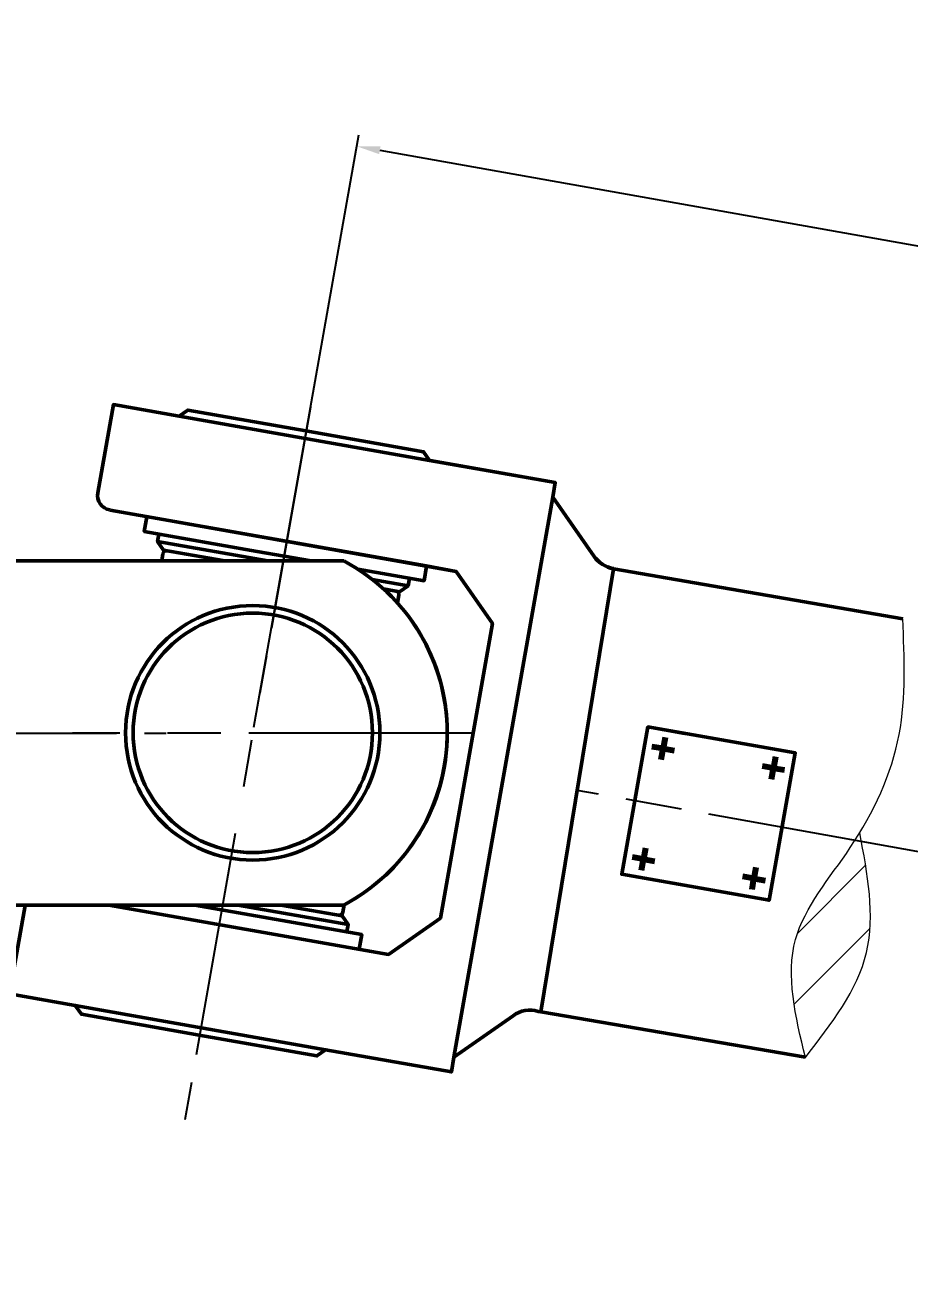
# Model space of a CAD drawing. Header units: millimetres. Extents: x 170 to 1359, y 181 to 1022.
# Drawn here: x 878.5 to 973.1, y 745.7 to 878.8 of the extents above; entities that cross this region are included whole.
import ezdxf

# ---------------------------------------------------------------- set-up
doc = ezdxf.new("R2010")
doc.units = ezdxf.units.MM
doc.linetypes.add('ACAD_ISO08W100', pattern=[36, 24, -3, 6, -3])
doc.layers.get('Defpoints').update_dxf_attribs({"lineweight": 35})
for name, color, linetype, lineweight in [('中心线', 1, 'ACAD_ISO08W100', 35), ('剖面线', 6, 'Continuous', 35), ('尺寸', 4, 'Continuous', 25), ('粗实线', 7, 'Continuous', 50), ('细实线', 7, 'Continuous', 20)]:
    doc.layers.add(name, color=color, linetype=linetype, lineweight=lineweight)
doc.layers.add('尺寸标注', color=4, linetype='Continuous')
doc.styles.get("Standard").update_dxf_attribs({"font": 'arial.ttf'})
doc.styles.add('工程字-35', font='gbeitc.shx', dxfattribs={"height": 3.5, "bigfont": 'gbcbig.shx'})
doc.dimstyles.new('ISO-25', dxfattribs={"dimtxt": 2.5, "dimasz": 2.5, "dimexe": 1.25, "dimexo": 0.625, "dimtad": 1, "dimtxsty": 'Standard', "dimcen": 2.5, "dimadec": 0, "dimazin": 0, "dimtfac": 1, "dimtmove": 0, "dimatfit": 3, "dimfxl": 1, "dimarcsym": 0})

# ---------------------------------------------------------------- blocks, each defined once
blk = doc.blocks.new('*D15')
at = {"layer": 'Defpoints', "color": 0, "transparency": 16777216}
for p in [(1215.96, 812.25), (902.89, 803.11), (1204.83, 749.53)]:
    blk.add_point(p, dxfattribs=at)
at = {"layer": '尺寸', "color": 0, "lineweight": -2, "transparency": 16777216}
for p, q in [((903, 803.72), (914.24, 867.06)), ((916.48, 865.39), (1213.5, 812.68)), ((1204.94, 750.15), (1216.18, 813.48))]:
    blk.add_line(p, q, dxfattribs=at)
at = {"layer": '尺寸', "color": 0, "transparency": 16777216}
for points in [[(916.56, 865.8), (916.41, 864.98), (914.02, 865.82)], [(1213.57, 813.09), (1213.43, 812.27), (1215.96, 812.25)]]:
    blk.add_solid(points, dxfattribs=at)
at = {"layer": '尺寸', "color": 0, "lineweight": 20, "transparency": 16777216, "insert": (1065.32, 840.88), "char_height": 2.5, "attachment_point": 5, "rotation": 349.9377}
blk.add_mtext('{\\Fgbeitc,gbcbig|c134;886}', dxfattribs=at)
blk = doc.blocks.new('*D20')
at = {"layer": 'Defpoints', "color": 0, "transparency": 16777216}
for p in [(1244.78, 973.48), (280.07, 859.57), (1244.78, 748.52)]:
    blk.add_point(p, dxfattribs=at)
at = {"layer": '尺寸标注', "color": 0, "lineweight": -2, "transparency": 16777216}
for p, q in [((280.07, 860.19), (280.07, 974.73)), ((1244.78, 749.15), (1244.78, 974.73)), ((282.57, 973.48), (1242.28, 973.48))]:
    blk.add_line(p, q, dxfattribs=at)
at = {"layer": '尺寸标注', "color": 0, "transparency": 16777216}
for points in [[(282.57, 973.9), (282.57, 973.06), (280.07, 973.48)], [(1242.28, 973.9), (1242.28, 973.06), (1244.78, 973.48)]]:
    blk.add_solid(points, dxfattribs=at)
at = {"layer": '尺寸标注', "color": 0, "lineweight": 20, "transparency": 16777216, "insert": (762.42, 975.86), "char_height": 3.5, "attachment_point": 5, "style": '工程字-35'}
blk.add_mtext('2105', dxfattribs=at)

msp = doc.modelspace()

# ---------------------------------------------------------------- hatches: boundary and pattern name
at = {"layer": '剖面线', "lineweight": 20}
h = msp.add_hatch(dxfattribs=at)
h.set_pattern_fill('ANSI31', color=256, scale=1.6)
h.set_pattern_definition([(45, (-3835.6167, -652.921), (-3.5921024, 3.5921024), [])])
edge = h.paths.add_edge_path()
edge.add_spline(control_points=[(962.009, 768.402), (964.8, 771.997), (970.175, 778.92), (968.758, 787.473), (967.981, 791.607)], knot_values=[0, 0, 0, 0, 8.1212735, 15.6361607, 15.6361607, 15.6361607, 15.6361607], degree=3, periodic=0)
edge.add_line((967.981, 791.607), (967.391, 791.713))
edge.add_spline(control_points=[(967.391, 791.713), (967.203, 791.417), (964.854, 787.831), (958.942, 781.11), (960.952, 772.779), (962.009, 768.402)], knot_values=[0, 0, 0, 0, 0.6374454, 7.7809121, 15.6910305, 15.6910305, 15.6910305, 15.6910305], degree=3, periodic=0)

# ---------------------------------------------------------------- linework, layer by layer
at = {"layer": '中心线', "lineweight": 25}
for points in [[(909.062, 837.926), (903.658, 807.335)], [(864.299, 803.081), (893.635, 803.081)], [(888.667, 803.081), (883.595, 803.081)], [(926.475, 803.081), (893.757, 803.081)], [(902.769, 802.332), (901.897, 797.329)], [(1223.353, 745.663), (937.598, 796.957)], [(901.008, 792.327), (895.622, 761.735)]]:
    msp.add_lwpolyline(points, dxfattribs=at)
at = {"layer": '粗实线', "lineweight": 50}
for points in [[(887.988, 838.205), (886.314, 828.757), (887.988, 838.205), (895.012, 836.967), (895.953, 837.612), (908.556, 835.399), (921.159, 833.167), (921.804, 832.243), (895.012, 836.967)], [(912.617, 821.489), (871.707, 821.489), (871.707, 822.604), (874.356, 822.604), (874.356, 833.969), (871.707, 833.969), (871.707, 822.604)], [(935.26, 829.873), (921.804, 832.243)], [(939.409, 821.977), (934.981, 828.304), (935.26, 829.873), (921.856, 832.243)], [(934.981, 828.304), (924.418, 768.429)], [(887.621, 826.91), (921.438, 820.948), (924.645, 820.373), (928.532, 814.813), (925.76, 799.055), (922.971, 783.297), (917.411, 779.41), (887.482, 784.692)], [(891.561, 826.212), (891.282, 824.644), (903.362, 822.5), (909.131, 821.489)], [(894.698, 825.655), (924.645, 820.373)], [(892.851, 824.365), (892.711, 823.563), (904.512, 821.489)], [(892.711, 823.563), (893.356, 822.639), (899.91, 821.489)], [(893.287, 822.256), (893.165, 821.489)], [(914.117, 820.6), (921.211, 819.362), (921.49, 820.931)], [(972.424, 815.302), (941.501, 820.638), (933.695, 773.276), (933.431, 773.313)], [(919.642, 819.641), (919.503, 818.839), (915.667, 819.516)], [(919.503, 818.839), (918.579, 818.194), (916.885, 818.491)], [(918.509, 817.811), (918.37, 817.009)], [(949.103, 803.04), (945.163, 803.737), (960.921, 800.966), (958.132, 785.208), (942.374, 787.98), (945.163, 803.737)], [(912.617, 784.692), (871.707, 784.692)], [(883.909, 773.954), (910.683, 769.231), (909.759, 768.568), (897.156, 770.799), (884.554, 773.013), (883.909, 773.954), (876.867, 775.192), (878.54, 784.64)], [(896.686, 784.692), (914.552, 781.537), (914.273, 779.968)], [(912.966, 781.816), (913.106, 782.6), (901.305, 784.692)], [(913.106, 782.6), (912.461, 783.541), (905.907, 784.692)], [(912.53, 783.925), (912.668, 784.719)], [(930.746, 772.856), (924.418, 768.429), (924.139, 766.86), (910.683, 769.231)], [(962.036, 768.437), (933.695, 773.276)]]:
    msp.add_lwpolyline(points, dxfattribs=at)
msp.add_lwpolyline([(912.617, 821.489, -0.6021747), (912.617, 784.692, 0.4558387), (919.724, 815.336)], format="xyb", dxfattribs=at)
at = {"layer": '粗实线', "lineweight": 80}
for points in [[(946.575, 800.251), (946.784, 801.419), (945.599, 801.628)], [(946.994, 802.604), (946.784, 801.419), (947.97, 801.21)], [(958.812, 800.53), (958.603, 799.345), (957.417, 799.554)], [(958.393, 798.159), (958.603, 799.345), (959.788, 799.136)], [(944.902, 790.786), (944.693, 789.601), (943.507, 789.81)], [(944.483, 788.433), (944.693, 789.601), (945.878, 789.392)], [(956.72, 788.712), (956.511, 787.527), (957.696, 787.317)], [(956.302, 786.341), (956.511, 787.527), (955.326, 787.736)]]:
    msp.add_lwpolyline(points, dxfattribs=at)
at = {"layer": '粗实线', "lineweight": 50}
for radius in [13.605, 12.803]:
    msp.add_circle((902.893, 803.109), radius, dxfattribs=at)
for centre, radius, start, end in [((887.884, 828.507), 1.595, 170.00244, 260.00241), ((893.669, 822.19), 0.389, 79.46451, 170.22541), ((942.009, 823.835), 3.199, 215.00245, 260.00245), ((942.029, 823.811), 3.199, 215.00245, 260.00245), ((918.127, 817.879), 0.388, 349.74283, 80.62881), ((880.089, 784.388), 1.592, 168.25375, 170.00374), ((912.147, 783.991), 0.389, 259.46451, 350.22541), ((932.516, 770.57), 2.892, 71.55612, 127.70094)]:
    msp.add_arc(centre, radius, start, end, dxfattribs=at)
at = {"layer": '细实线', "lineweight": 20}
for points in [[(962.009, 768.402), (960.961, 781.014), (966.814, 790.831), (972.048, 802.943), (972.424, 815.302)], [(962.009, 768.402), (968.551, 779.628), (967.829, 792.414)]]:
    msp.add_spline(points, degree=3, dxfattribs=at)

# ---------------------------------------------------------------- dimensions: what is measured, and where the dimension line sits
at = {"layer": '尺寸', "lineweight": 20}
dim = msp.add_aligned_dim(p1=(902.893, 803.109), p2=(1204.831, 749.531), distance=63.695, text='{\\Fgbeitc,gbcbig|c134;886}', dimstyle='ISO-25', dxfattribs=at)
dim.commit()
dim.dimension.update_dxf_attribs({"geometry": '*D15', "text_midpoint": (1065.318, 840.882)})
at = {"layer": '尺寸标注', "lineweight": 20}
dim = msp.add_linear_dim(base=(1244.776, 973.481), p1=(280.07, 859.567), p2=(1244.776, 748.523), text='2105', dimstyle='ISO-25', override={"dimtxsty": '工程字-35'}, dxfattribs=at)
dim.commit()
dim.dimension.update_dxf_attribs({"geometry": '*D20', "text_midpoint": (762.423, 975.856)})

doc.saveas('drawing.dxf')
